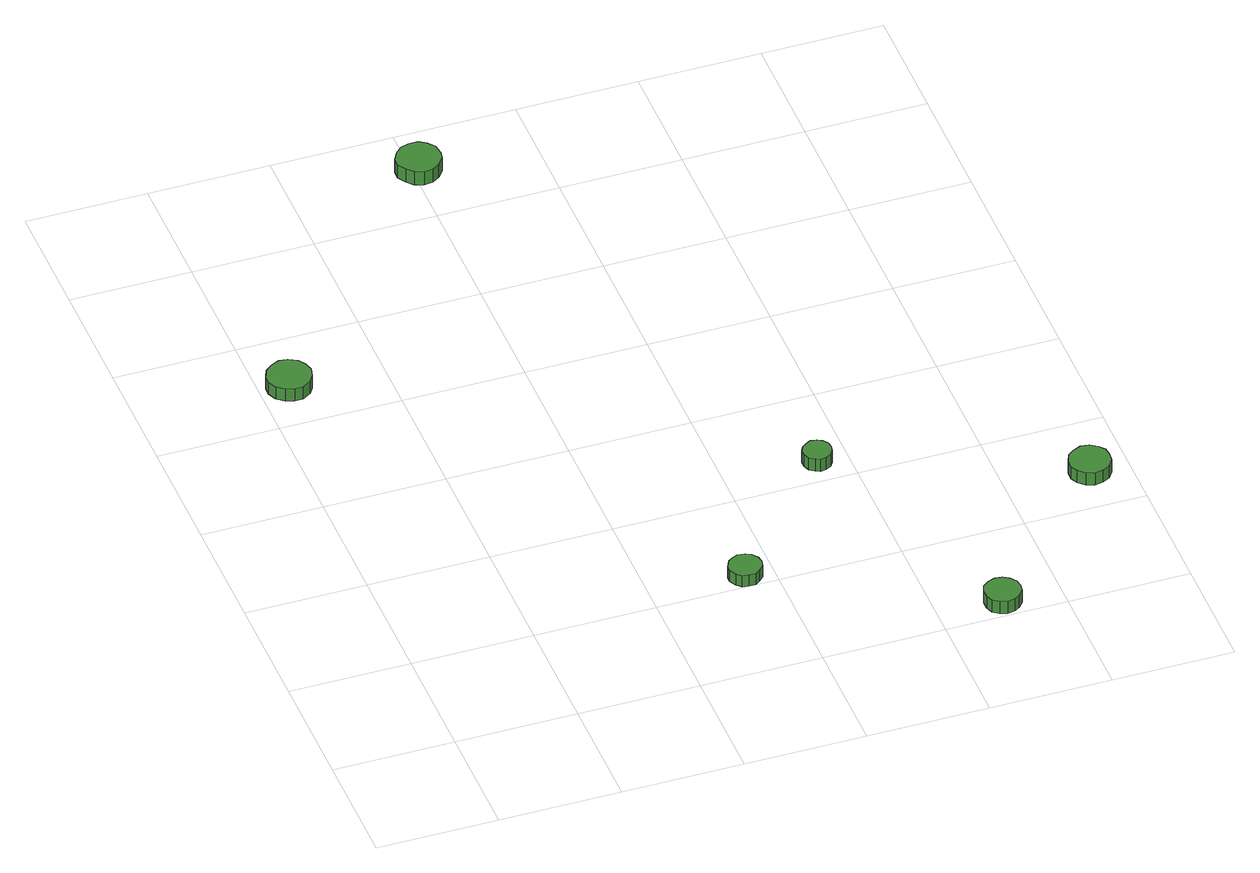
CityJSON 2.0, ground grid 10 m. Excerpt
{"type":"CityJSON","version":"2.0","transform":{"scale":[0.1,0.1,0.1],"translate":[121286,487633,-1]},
"CityObjects":{
"tree1":{"type":"SolitaryVegetationObject","attributes":{"function":"something"},"geometry":[{"type":"MultiSurface","lod":"1","boundaries":[[[0,1,2,3,4,5,6,7,8,9,10,11,12,13,14]],[[15,16,17,18,19,20,21,22,23,24,25,26,27,28,29]],[[0,29,28,1]],[[1,28,27,2]],[[2,27,26,3]],[[3,26,25,4]],[[4,25,24,5]],[[5,24,23,6]],[[6,23,22,7]],[[7,22,21,8]],[[8,21,20,9]],[[9,20,19,10]],[[10,19,18,11]],[[11,18,17,12]],[[12,17,16,13]],[[13,16,15,14]],[[14,15,29,0]]]}]},
"tree2":{"type":"SolitaryVegetationObject","attributes":{"function":"something"},"geometry":[{"type":"MultiSurface","lod":"1","boundaries":[[[30,31,32,33,34,35,36,37,38,39,40,41,42,43,44]],[[45,46,47,48,49,50,51,52,53,54,55,56,57,58,59]],[[30,59,58,31]],[[31,58,57,32]],[[32,57,56,33]],[[33,56,55,34]],[[34,55,54,35]],[[35,54,53,36]],[[36,53,52,37]],[[37,52,51,38]],[[38,51,50,39]],[[39,50,49,40]],[[40,49,48,41]],[[41,48,47,42]],[[42,47,46,43]],[[43,46,45,44]],[[44,45,59,30]]]}]},
"tree3":{"type":"SolitaryVegetationObject","attributes":{"function":"something"},"geometry":[{"type":"MultiSurface","lod":"1","boundaries":[[[60,61,62,63,64,65,66,67,68,69,70,71,72,73,74]],[[75,76,77,78,79,80,81,82,83,84,85,86,87,88,89]],[[60,89,88,61]],[[61,88,87,62]],[[62,87,86,63]],[[63,86,85,64]],[[64,85,84,65]],[[65,84,83,66]],[[66,83,82,67]],[[67,82,81,68]],[[68,81,80,69]],[[69,80,79,70]],[[70,79,78,71]],[[71,78,77,72]],[[72,77,76,73]],[[73,76,75,74]],[[74,75,89,60]]]}]},
"tree4":{"type":"SolitaryVegetationObject","attributes":{"function":"something"},"geometry":[{"type":"MultiSurface","lod":"1","boundaries":[[[90,91,92,93,94,95,96,97,98,99,100,101,102,103,104]],[[105,106,107,108,109,110,111,112,113,114,115,116,117,118,119]],[[90,119,118,91]],[[91,118,117,92]],[[92,117,116,93]],[[93,116,115,94]],[[94,115,114,95]],[[95,114,113,96]],[[96,113,112,97]],[[97,112,111,98]],[[98,111,110,99]],[[99,110,109,100]],[[100,109,108,101]],[[101,108,107,102]],[[102,107,106,103]],[[103,106,105,104]],[[104,105,119,90]]]}]},
"tree5":{"type":"SolitaryVegetationObject","attributes":{"function":"something"},"geometry":[{"type":"MultiSurface","lod":"1","boundaries":[[[120,121,122,123,124,125,126,127,128,129,130,131,132,133,134]],[[135,136,137,138,139,140,141,142,143,144,145,146,147,148,149]],[[120,149,148,121]],[[121,148,147,122]],[[122,147,146,123]],[[123,146,145,124]],[[124,145,144,125]],[[125,144,143,126]],[[126,143,142,127]],[[127,142,141,128]],[[128,141,140,129]],[[129,140,139,130]],[[130,139,138,131]],[[131,138,137,132]],[[132,137,136,133]],[[133,136,135,134]],[[134,135,149,120]]]}]},
"tree6":{"type":"SolitaryVegetationObject","attributes":{"function":"something"},"geometry":[{"type":"MultiSurface","lod":"1","boundaries":[[[150,151,152,153,154,155,156,157,158,159,160,161,162,163,164]],[[165,166,167,168,169,170,171,172,173,174,175,176,177,178,179]],[[150,179,178,151]],[[151,178,177,152]],[[152,177,176,153]],[[153,176,175,154]],[[154,175,174,155]],[[155,174,173,156]],[[156,173,172,157]],[[157,172,171,158]],[[158,171,170,159]],[[159,170,169,160]],[[160,169,168,161]],[[161,168,167,162]],[[162,167,166,163]],[[163,166,165,164]],[[164,165,179,150]]]}]}
},
"vertices":[
[41,442,21],[39,449,21],[35,455,21],[28,459,21],[21,460,21],[14,457,21],[8,452,21],[5,445,21],[5,438,21],[8,431,21],[14,426,21],[21,424,21],[28,424,21],[35,428,21],[39,434,21],[39,434,9],[35,428,9],[28,424,9],[21,424,9],[14,426,9],[8,431,9],[5,438,9],[5,445,9],[8,452,9],[14,457,9],[21,460,9],[28,459,9],[35,455,9],[39,449,9],[41,442,9],
[290,112,18],[289,117,18],[285,122,18],[281,124,18],[275,125,18],[270,123,18],[266,120,18],[263,114,18],[263,109,18],[266,104,18],[270,100,18],[275,99,18],[281,99,18],[285,102,18],[289,106,18],[289,106,7],[285,102,7],[281,99,7],[275,99,7],[270,100,7],[266,104,7],[263,109,7],[263,114,7],[266,120,7],[270,123,7],[275,125,7],[281,124,7],[285,122,7],[289,117,7],[290,112,7],
[223,656,19],[222,664,19],[217,670,19],[211,674,19],[203,674,19],[196,672,19],[191,667,19],[187,660,19],[187,653,19],[191,646,19],[196,641,19],[203,638,19],[211,639,19],[217,643,19],[222,649,19],[222,649,6],[217,643,6],[211,639,6],[203,638,6],[196,641,6],[191,646,6],[187,653,6],[187,660,6],[191,667,6],[196,672,6],[203,674,6],[211,674,6],[217,670,6],[222,664,6],[223,656,6],
[386,221,20],[385,226,20],[382,230,20],[378,232,20],[373,233,20],[369,231,20],[365,228,20],[363,224,20],[363,219,20],[365,214,20],[369,211,20],[373,209,20],[378,210,20],[382,212,20],[385,216,20],[385,216,8],[382,212,8],[378,210,8],[373,209,8],[369,211,8],[365,214,8],[363,219,8],[363,224,8],[365,228,8],[369,231,8],[373,233,8],[378,232,8],[382,230,8],[385,226,8],[386,221,8],
[467,16,19],[466,22,19],[462,27,19],[457,30,19],[451,31,19],[445,29,19],[440,25,19],[438,19,19],[438,13,19],[440,7,19],[445,3,19],[451,1,19],[457,2,19],[462,5,19],[466,10,19],[466,10,7],[462,5,7],[457,2,7],[451,1,7],[445,3,7],[440,7,7],[438,13,7],[438,19,7],[440,25,7],[445,29,7],[451,31,7],[457,30,7],[462,27,7],[466,22,7],[467,16,7],
[584,140,20],[583,147,20],[579,152,20],[573,156,20],[566,157,20],[559,154,20],[554,150,20],[551,143,20],[551,136,20],[554,130,20],[559,125,20],[566,123,20],[573,124,20],[579,127,20],[583,133,20],[583,133,8],[579,127,8],[573,124,8],[566,123,8],[559,125,8],[554,130,8],[551,136,8],[551,143,8],[554,150,8],[559,154,8],[566,157,8],[573,156,8],[579,152,8],[583,147,8],[584,140,8]
]}
